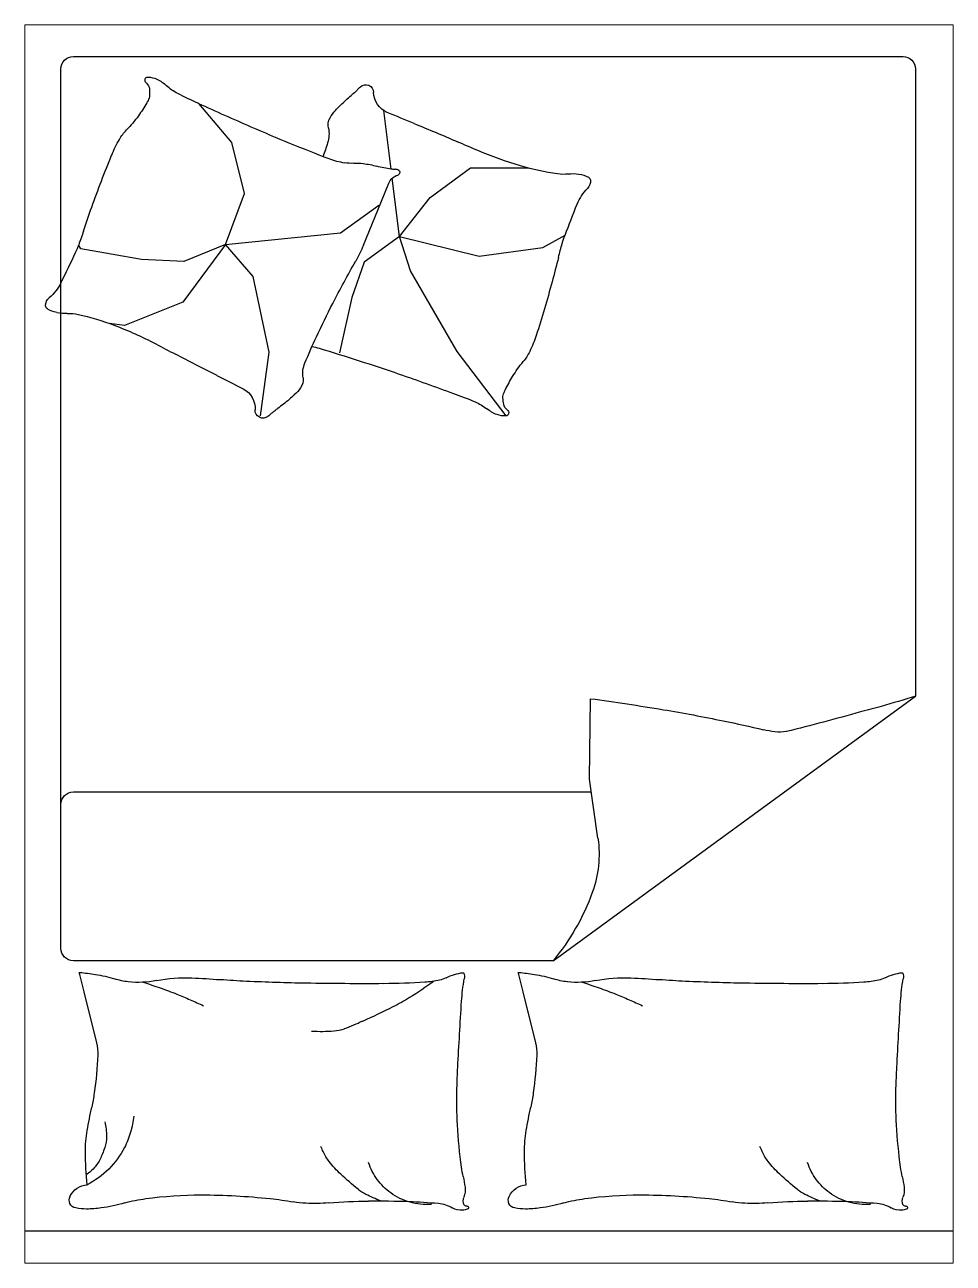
# Model space of a CAD drawing. Header units: millimetres. Extents: x -113526 to 211532, y -79714 to 28306.
# Drawn here: x 47927 to 49427, y 16444 to 18444 of the extents above; entities that cross this region are included whole.
import ezdxf

# ---------------------------------------------------------------- set-up
doc = ezdxf.new("R2010")
doc.units = ezdxf.units.MM
doc.layers.add('$Longfin_AP_HATCH', color=1, linetype='Continuous')
doc.layers.add('0.15', color=3, linetype='Continuous', lineweight=15)

# ---------------------------------------------------------------- blocks, each defined once
blk = doc.blocks.new('dfbdaffshmn')
at = {"color": 8}
for p, q in [((173991219.2, 71058021.5), (173992719.2, 71058021.5)), ((173991314.6, 71057635.6), (173991335.2, 71057718.2)), ((173992023.8, 71057635.6), (173992044.5, 71057718.2)), ((173991307.1, 71057605.6), (173991314.6, 71057635.6)), ((173992016.3, 71057605.6), (173992023.8, 71057635.6)), ((173992072.7, 71057585.4), (173991297.7, 71057585.4)), ((173992072.7, 71057585.4), (173992658.1, 71057158)), ((173991277.7, 71057565.4), (173991277.7, 71056145.1)), ((173992145.2, 71057387.7), (173992131.6, 71057292.3)), ((173991297.7, 71057312.8), (173992134.5, 71057312.8)), ((173992131.6, 71057292.3), (173992133.3, 71057162.2)), ((173992658.1, 71056145.1), (173992658.1, 71057158)), ((173991600.2, 71056705.7), (173991614, 71056602.5)), ((173991996.8, 71056705.5), (173991917.6, 71056601.6)), ((173991614, 71056602.5), (173991588.2, 71056480.5)), ((173991747.6, 71056514.6), (173991727.8, 71056603.5)), ((173991917.6, 71056601.6), (173991842.5, 71056471.2)), ((173991380.1, 71056559.5), (173991356, 71056556.1)), ((173991474.7, 71056521.7), (173991380.1, 71056559.5)), ((173991543.5, 71056428.9), (173991474.7, 71056521.7)), ((173991767.4, 71056457.4), (173991747.6, 71056514.6)), ((173991588.2, 71056480.5), (173991543.5, 71056428.9)), ((173991842.5, 71056471.2), (173991824.7, 71056415.9)), ((173991407.6, 71056453), (173991309.5, 71056435.8)), ((173991476.4, 71056456.4), (173991407.6, 71056453)), ((173991543.5, 71056428.9), (173991476.4, 71056456.4)), ((173991824.7, 71056415.9), (173991767.4, 71056457.4)), ((173991824.7, 71056415.9), (173991953.2, 71056447.5)), ((173991953.2, 71056447.5), (173992056, 71056433.6)), ((173991309.5, 71056435.8), (173991306.2, 71056429.3)), ((173991543.5, 71056428.9), (173991729.3, 71056410)), ((173991543.5, 71056428.9), (173991574.4, 71056346.4)), ((173991766.5, 71056429.7), (173991789.5, 71056373.4)), ((173992056, 71056433.6), (173992092, 71056413.6)), ((173991729.3, 71056410), (173991779.1, 71056373.9)), ((173991824.7, 71056415.9), (173991812.9, 71056321.8)), ((173991824.7, 71056415.9), (173991874.1, 71056352.7)), ((173991779.1, 71056373.9), (173991791.2, 71056365.3)), ((173991789.5, 71056373.4), (173991807.3, 71056329.9)), ((173991574.4, 71056346.4), (173991553.8, 71056263.9)), ((173991874.1, 71056352.7), (173991939.4, 71056305.2)), ((173991811.1, 71056307), (173991799.3, 71056212.4)), ((173991939.4, 71056305.2), (173992032.3, 71056305.2)), ((173991553.8, 71056263.9), (173991500.2, 71056201.3)), ((173991297.7, 71056125.1), (173992638.1, 71056125.1))]:
    blk.add_line(p, q, dxfattribs=at)
for centre, radius, start, end in [((173991304, 71057971.8), 13.1, 101.2724, 206.5805), ((173991319.1, 71057896), 90.4, 90, 101.2724), ((173991319.1, 71057825.3), 161.1, 81.5628, 90), ((173991298, 71057683.2), 304.8, 74.256, 81.5628), ((173991882.4, 71058030.8), 53.9, 275.2592, 300.6513), ((173991924.6, 71057959.6), 28.9, 85.6975, 120.6513), ((173991924.9, 71057963.4), 25.1, 68.2117, 85.6975), ((173991932.6, 71057977.4), 4.28, 78.1069, 158.0096), ((173991934, 71057983.9), 2.32, 258.1069, 19.564), ((173991932.9, 71057983.5), 3.42, 19.564, 68.2117), ((173992013.2, 71057971.8), 13.1, 101.2724, 206.5805), ((173992028.3, 71057896), 90.4, 90, 101.2724), ((173992028.3, 71057825.3), 161.1, 81.5628, 90), ((173992007.3, 71057683.2), 304.8, 74.256, 81.5628), ((173992591.6, 71058030.8), 53.9, 275.2592, 300.6513), ((173992633.8, 71057959.6), 28.9, 85.6975, 120.6513), ((173992634.1, 71057963.4), 25.1, 68.2117, 85.6975), ((173992641.8, 71057977.4), 4.28, 78.1069, 158.0096), ((173992643.2, 71057983.9), 2.32, 258.1069, 19.564), ((173992642.2, 71057983.5), 3.42, 19.564, 68.2117), ((173991322.8, 71057981.2), 34.2, 206.5805, 265.5998), ((173991446.4, 71058209.7), 242.2, 254.256, 262.4531), ((173991504.3, 71058646.3), 682.7, 262.4531, 270), ((173991504.3, 71059012.6), 1049, 270, 276.0867), ((173991559.4, 71058495.8), 529.3, 276.0867, 280.1899), ((173991680, 71057824.9), 152.4, 92.5386, 100.1899), ((173991686.1, 71057687.7), 289.7, 85.1982, 92.5386), ((173991783.4, 71058846.6), 873.2, 265.1982, 269.4243), ((173991805.4, 71057894.4), 76.8, 117.2396, 128.3886), ((173991877.4, 71057754.6), 234, 110.8603, 117.2396), ((173991789.7, 71059467.6), 1494.3, 269.4243, 271.9079), ((173991868.8, 71057880.1), 99.2, 126.0864, 143.8234), ((173991868.8, 71057880.1), 99.2, 105.9352, 126.0864), ((173991812.1, 71058794.5), 820.8, 271.9079, 275.2592), ((173991868.8, 71057880.1), 99.2, 85.7841, 105.9352), ((173991943.1, 71057973.2), 15.6, 158.0096, 201.421), ((173991898, 71057955.5), 32.8, 351.8665, 21.421), ((173992032.1, 71057981.2), 34.2, 206.5805, 265.5998), ((173992155.7, 71058209.7), 242.2, 254.256, 262.4531), ((173992213.5, 71058646.3), 682.7, 262.4531, 270), ((173992213.5, 71059012.6), 1049, 270, 276.0867), ((173992268.6, 71058495.8), 529.3, 276.0867, 280.1899), ((173992389.2, 71057824.9), 152.4, 92.5386, 100.1899), ((173992395.3, 71057687.7), 289.7, 85.1982, 92.5386), ((173992492.7, 71058846.6), 873.2, 265.1982, 269.4243), ((173992514.7, 71057894.4), 76.8, 117.2396, 128.3886), ((173992586.6, 71057754.6), 234, 110.8603, 117.2396), ((173992498.9, 71059467.6), 1494.3, 269.4243, 271.9079), ((173992578, 71057880.1), 99.2, 126.0864, 143.8234), ((173992578, 71057880.1), 99.2, 105.9352, 126.0864), ((173992521.3, 71058794.5), 820.8, 271.9079, 275.2592), ((173992578, 71057880.1), 99.2, 85.7841, 105.9352), ((173992652.3, 71057973.2), 15.6, 158.0096, 201.421), ((173992607.3, 71057955.5), 32.8, 351.8665, 21.421), ((173991809, 71057894), 491.8, 173.7676, 180), ((173991256, 71057822.7), 139.9, 45.0976, 62.7964), ((173992001, 71057647.6), 391.6, 128.3886, 133.8115), ((173991686.9, 71057985.7), 246, 347.8905, 351.8665), ((173992518.2, 71057894), 491.8, 173.7676, 180), ((173992710.2, 71057647.6), 391.6, 128.3886, 133.8115), ((173992396.2, 71057985.7), 246, 347.8905, 351.8665), ((173991265.4, 71057858.7), 89.9, 41.4429, 53.7359), ((173991256, 71057822.7), 139.9, 27.3988, 45.0976), ((173991885.7, 71057767.8), 225.2, 133.8115, 140.9651), ((173991868.8, 71057880.1), 99.2, 143.8234, 161.5603), ((173992121.4, 71057892.5), 198.3, 167.8905, 172.3191), ((173992595, 71057767.8), 225.2, 133.8115, 140.9651), ((173992578, 71057880.1), 99.2, 143.8234, 161.5603), ((173992830.7, 71057892.5), 198.3, 167.8905, 172.3191), ((173991293.3, 71057883.3), 52.6, 25.3551, 41.4429), ((173991204.3, 71057841.1), 151.1, 21.8149, 25.3551), ((173991881.9, 71057807), 200.2, 151.6832, 156.9972), ((173991749.1, 71057878.5), 49.3, 140.9651, 151.6832), ((173992829.7, 71057796.9), 913.1, 172.3191, 176.6313), ((173992591.2, 71057807), 200.2, 151.6832, 156.9972), ((173992458.3, 71057878.5), 49.3, 140.9651, 151.6832), ((173993539, 71057796.9), 913.1, 172.3191, 176.6313), ((173991521.1, 71057894), 204, 180, 189.6844), ((173991153.8, 71057820.9), 205.6, 18.7799, 21.8149), ((173991295.2, 71057869), 56.2, 0, 18.7799), ((173991256, 71057822.7), 139.9, 16.515, 27.3988), ((173992230.4, 71057894), 204, 180, 189.6844), ((173991259.8, 71057869), 91.5, 345.3149, 0), ((173991256, 71057822.7), 139.9, 5.6311, 16.515), ((173992189.5, 71058008.1), 882, 189.6844, 192.1984), ((173992595.8, 71057810.7), 678.7, 176.6313, 181.6331), ((173992898.8, 71058008.1), 882, 189.6844, 192.1984), ((173993305.1, 71057810.7), 678.7, 176.6313, 181.6331), ((173991017.4, 71057754.7), 317.1, 8.0051, 12.1984), ((173991726.7, 71057754.7), 317.1, 8.0051, 12.1984), ((173990679.1, 71057707.1), 658.8, 2.6649, 8.0051), ((173993282, 71057830.3), 1365.2, 181.6331, 183.055), ((173991388.3, 71057707.1), 658.8, 2.6649, 8.0051), ((173993991.3, 71057830.3), 1365.2, 181.6331, 183.055), ((174005534.9, 71058484.2), 13635.6, 183.05496, 183.50486), ((174006244.2, 71058484.2), 13635.6, 183.05496, 183.50486), ((173991269.5, 71057734.6), 67.7, 345.9548, 2.6649), ((173991978.8, 71057734.6), 67.7, 345.9548, 2.6649), ((173991699.5, 71057427.9), 272.1, 85.9172, 93.5552), ((173991714.7, 71057641.4), 58, 69.3257, 85.9172), ((173991556.3, 71057221.6), 506.6, 65.6735, 69.3257), ((173991175, 71056378.2), 1432.3, 63.5015, 65.6735), ((173991674.6, 71057380.2), 312.6, 57.865, 63.5015), ((173991192.2, 71058325.9), 738.7, 291.6577, 293.4844), ((173991192.2, 71058325.9), 738.7, 293.4844, 295.3111), ((173991453.3, 71057028), 728.6, 54.1737, 57.865), ((173992245.5, 71057670.3), 321.2, 183.5049, 189.9984), ((173991901.4, 71058325.9), 738.7, 291.6577, 293.4844), ((173991901.4, 71058325.9), 738.7, 293.4844, 295.3111), ((173992954.7, 71057670.3), 321.2, 183.5049, 189.9984), ((173991402.8, 71057474.5), 145.9, 78.4414, 96.4341), ((173991192.2, 71058325.9), 738.7, 287.1982, 289.428), ((173991192.2, 71058325.9), 738.7, 289.428, 291.6577), ((173991730.6, 71054260), 3362.2, 90.9704, 92.6096), ((173991770.5, 71051904), 5718.5, 89.7135, 90.9704), ((173991793.2, 71056458.5), 1164, 86.426, 89.7135), ((173991856.7, 71057474.6), 145.9, 77.131, 86.426), ((173992112.1, 71057474.5), 145.9, 78.4414, 96.4341), ((173991901.4, 71058325.9), 738.7, 287.1982, 289.428), ((173991901.4, 71058325.9), 738.7, 289.428, 291.6577), ((173992439.8, 71054260), 3362.2, 90.9704, 92.6096), ((173992479.7, 71051904), 5718.5, 89.7135, 90.9704), ((173992502.5, 71056458.5), 1164, 86.426, 89.7135), ((173992565.9, 71057474.6), 145.9, 77.131, 86.426), ((173991307.9, 71057605.4), 0.917, 165.9551, 274.0829), ((173991288.7, 71057874.5), 270.8, 274.0829, 279.4841), ((173991295.5, 71057834), 229.7, 279.4841, 287.3864), ((173991399.9, 71057500.5), 119.7, 96.4341, 107.3864), ((173991478.2, 71057842.9), 230.1, 258.4414, 272.7491), ((173991421.8, 71059016.2), 1404.8, 272.7491, 274.6176), ((173991632.9, 71056403.5), 1216.5, 92.6096, 94.6176), ((173991879.1, 71057572.7), 45.3, 62.7159, 77.131), ((173991935, 71057681.1), 76.7, 242.7159, 253.7788), ((173991938, 71057691.5), 87.5, 253.7788, 262.8796), ((173991927.4, 71057606), 1.32, 262.8796, 343.3022), ((173991910.1, 71057611.1), 19.3, 343.3022, 9.9984), ((173992017.2, 71057605.4), 0.917, 165.9551, 274.0829), ((173991998, 71057874.5), 270.8, 274.0829, 279.4841), ((173992004.7, 71057834), 229.7, 279.4841, 287.3864), ((173992109.1, 71057500.5), 119.7, 96.4341, 107.3864), ((173992187.4, 71057842.9), 230.1, 258.4414, 272.7491), ((173992131.1, 71059016.2), 1404.8, 272.7491, 274.6176), ((173992342.1, 71056403.5), 1216.5, 92.6096, 94.6176), ((173992588.3, 71057572.7), 45.3, 62.7159, 77.131), ((173992644.3, 71057681.1), 76.7, 242.7159, 253.7788), ((173992647.3, 71057691.5), 87.5, 253.7788, 262.8796), ((173992636.6, 71057606), 1.32, 262.8796, 343.3022), ((173992619.4, 71057611.1), 19.3, 343.3022, 9.9984), ((173991297.7, 71057565.4), 20, 90, 180), ((173991783.9, 71057346.1), 375.1, 20.1488, 39.6445), ((173991966.9, 71057413.2), 180.1, 351.8644, 20.1488), ((173991297.7, 71057332.8), 20, 180, 270), ((173991838.6, 71059661.8), 2515.8, 281.6741, 283.1904), ((173992457, 71057023.4), 194.2, 97.7304, 103.1904), ((173992438.7, 71057158.1), 58.1, 79.2724, 97.7304), ((173991846.5, 71054710.6), 2576.2, 73.7014, 76.4623), ((173991824, 71059732.5), 2588, 279.495, 281.6741), ((173992422.4, 71056542.6), 657.4, 74.0648, 77.0745), ((173991627.4, 71060908.3), 3780.1, 277.692, 279.495), ((173992099.1, 71055410.1), 1835.1, 72.2636, 74.0648), ((173991604, 71056696.5), 12.7, 51.1864, 183.2455), ((173991568.3, 71056652.2), 69.7, 45.8726, 51.1864), ((173991648.3, 71056734.6), 45.2, 225.8726, 232.4713), ((173992003, 71056647), 60.1, 110.3452, 128.5854), ((173991994.4, 71056670.4), 35.2, 86.0516, 110.3452), ((173991996.5, 71056701.1), 4.43, 13.2808, 86.0516), ((173991994.7, 71056700.7), 6.3, 306.5792, 13.2808), ((173991555.5, 71056693.8), 35.9, 297.2902, 3.2455), ((173991853.8, 71057002.1), 382.5, 232.4713, 233.7837), ((173991237.6, 71056160.6), 660.5, 52.7849, 53.7837), ((173991505.4, 71056513.3), 217.6, 46.4776, 52.7849), ((173991623.6, 71057455.1), 837.1, 290.1287, 292.7069), ((173991916.1, 71056755.9), 79.2, 292.7069, 308.5854), ((173992068.8, 71056672.9), 77.1, 169.5926, 177.2714), ((173992006.9, 71056684.2), 14.2, 126.5792, 169.5926), ((173990151.9, 71059414.4), 3097.2, 296.4147, 297.2902), ((173991601.9, 71056615), 77.4, 35.8936, 46.4776), ((173991646.4, 71056647.1), 22.6, 351.9508, 35.8936), ((173990158.5, 71061452.2), 5094.2, 289.0836, 290.1287), ((173992007, 71056675.8), 15.3, 177.2714, 194.5709), ((173992030.3, 71056681.9), 39.3, 194.5709, 206.8179), ((173992309.3, 71056822.9), 352, 206.8179, 210.9056), ((173992426.7, 71054834.8), 2016.2, 116.4147, 117.4999), ((173991714.1, 71056637.5), 45.8, 171.9508, 202.4162), ((173992173.7, 71056741.7), 194, 210.9056, 219.7005), ((173994313.2, 71051210.8), 6101.9, 117.49986, 117.84822), ((173992601.2, 71057003.5), 1005.4, 202.4162, 205.0529), ((173990795.8, 71059610.1), 3145, 286.6085, 289.0836), ((173988735.6, 71061768.2), 5838.3, 297.49208, 297.84822), ((173991962.2, 71056566.1), 81, 26.0735, 39.7005), ((173991858.4, 71056515.3), 196.5, 17.8396, 26.0735), ((173991142.8, 71057142.3), 623.6, 290.7486, 297.4921), ((173991661.5, 71056708), 116.6, 280.7366, 286.6085), ((173993218.5, 71057292), 1686.8, 205.0529, 207.0884), ((173990138.8, 71055961.9), 2003, 15.2625, 17.8396), ((173991284.4, 71056480.5), 59.9, 86.6119, 103.0402), ((173991291.6, 71056603.1), 63, 266.6119, 282.6252), ((173991211.4, 71056961.2), 430, 282.6252, 290.7486), ((173991258.7, 71056527.6), 5.8, 121.6917, 179.0386), ((173991269.6, 71056527.4), 16.8, 179.0386, 229.4914), ((173991282.3, 71056489.2), 50.9, 103.0402, 121.6917), ((173993110.3, 71057236.6), 1565.2, 207.0884, 209.936), ((173991209.7, 71056457.3), 75.5, 26.3332, 49.4914), ((173988891.7, 71055310), 2661.9, 25.1732, 26.3332), ((173990481.1, 71056055.3), 1648.1, 13.841, 15.2625), ((173991138.1, 71056365.8), 179.8, 20.7081, 25.1732), ((173991568.1, 71056348.6), 214.3, 22.2355, 29.936), ((173992611, 71056580.1), 545.4, 193.841, 196.3122), ((173990796.1, 71056236.5), 545.4, 18.2369, 20.7081), ((173992260.1, 71056477.4), 179.8, 196.3122, 200.7773), ((173992879.4, 71056922.9), 1648.1, 198.2369, 199.6584), ((173994580.8, 71057357.9), 2661.9, 200.7773, 201.9373), ((173993213.6, 71057042.3), 2003, 199.6584, 202.2355), ((173992181.7, 71056391.6), 75.5, 201.9373, 225.0955), ((173991828.6, 71056338.7), 23.1, 202.2355, 252.8133), ((173992106.8, 71056365.3), 50.9, 278.6443, 297.2959), ((173992116.5, 71056326.3), 16.8, 354.6428, 45.0955), ((173992127.4, 71056325.3), 5.8, 297.2959, 354.6428), ((173991741.9, 71056475.7), 179.4, 277.6784, 284.8807), ((173991838.1, 71056113.4), 195.5, 97.9822, 104.8807), ((173991815.7, 71056273.4), 34, 85.7407, 97.9822), ((173991818.9, 71056316.4), 9.2, 265.7407, 289.3799), ((173991820.4, 71056312.2), 4.67, 289.3799, 72.8133), ((173992195.8, 71055703.4), 623.6, 106.3527, 113.0962), ((173992141.3, 71055889.3), 430, 98.2293, 106.3527), ((173992088.8, 71056252.5), 63, 82.216, 98.2293), ((173992105.4, 71056374.2), 59.9, 262.216, 278.6443), ((173991541.5, 71056358.7), 196.5, 202.2355, 210.4694), ((173992838.1, 71053354.5), 3145, 111.0043, 113.4795), ((173990752.4, 71055953.7), 1005.4, 18.0203, 19.3448), ((173991752.6, 71056181.7), 116.6, 98.1216, 111.0043), ((173991745.5, 71056231.4), 66.3, 85.4882, 98.1216), ((173991756.3, 71056368.6), 71.2, 265.4882, 277.6784), ((173991664.9, 71056250.5), 45.8, 347.5549, 18.0203), ((173989489.4, 71061860.5), 6101.9, 293.10398, 293.45234), ((173994241.4, 71050906.7), 5838.3, 113.0962, 113.45234), ((173991441.9, 71056300.1), 81, 210.4694, 224.0964), ((173991244.4, 71056108.8), 194, 35.3015, 44.0964), ((173991731.7, 71056235.8), 22.6, 167.5549, 211.4977), ((173991092.6, 71058102.6), 2016.2, 292.0188, 293.104), ((173991115.5, 71056017.5), 352, 31.2138, 35.3015), ((173993614.7, 71051566.7), 5094.2, 113.4795, 114.5246), ((173991778.5, 71056264.4), 77.4, 211.4977, 222.0817), ((173993009.7, 71053362.2), 3097.2, 112.0188, 112.8944), ((173991847.7, 71055439.7), 837.1, 114.5246, 117.1028), ((173991882.5, 71056358.4), 217.6, 222.0817, 228.389), ((173991818.7, 71056182.3), 35.9, 112.8944, 178.8496), ((173991382.8, 71056179.5), 39.3, 18.9668, 31.2138), ((173991405.6, 71056187.3), 15.3, 1.6673, 18.9668), ((173991343.8, 71056185.5), 77.1, 353.9885, 1.6673), ((173991502.4, 71056114.4), 79.2, 117.1028, 132.9813), ((173992176.6, 71056689.5), 660.5, 228.389, 229.3878), ((173991497.7, 71055897.7), 382.5, 48.0754, 49.3878), ((173991723.1, 71056148.7), 45.2, 41.4767, 48.0754), ((173991770.1, 71056183.3), 12.7, 226.7905, 358.8496), ((173991419.8, 71056163.5), 6.3, 130.9751, 197.6767), ((173991418, 71056162.9), 4.43, 197.6767, 270.4475), ((173991406.4, 71056178.9), 14.2, 310.9751, 353.9885), ((173991417.8, 71056193.7), 35.2, 270.4475, 294.7411), ((173991407.4, 71056216.3), 60.1, 294.7411, 312.9813), ((173991809.1, 71056224.8), 69.7, 221.4767, 226.7905), ((173991297.7, 71056145.1), 20, 180, 270), ((173992638.1, 71056145.1), 20, 270, 0)]:
    blk.add_arc(centre, radius, start, end, dxfattribs=at)
at = {"layer": '0.15', "color": 4}
for p, q in [((173991219.2, 71058073.9), (173992719.2, 71058073.9)), ((173991219.2, 71056073.9), (173991219.2, 71058073.9)), ((173992719.2, 71058073.9), (173992719.2, 71056073.9)), ((173992719.2, 71057563.3), (173992719.2, 71058073.9)), ((173992719.2, 71056073.9), (173991219.2, 71056073.9))]:
    blk.add_line(p, q, dxfattribs=at)

msp = doc.modelspace()

# ---------------------------------------------------------------- block references
at = {"layer": '$Longfin_AP_HATCH', "color": 2, "xscale": -1, "rotation": 180}
msp.add_blockref('dfbdaffshmn', (-173943292.2, 71074517.6), dxfattribs=at)

doc.saveas('drawing.dxf')
